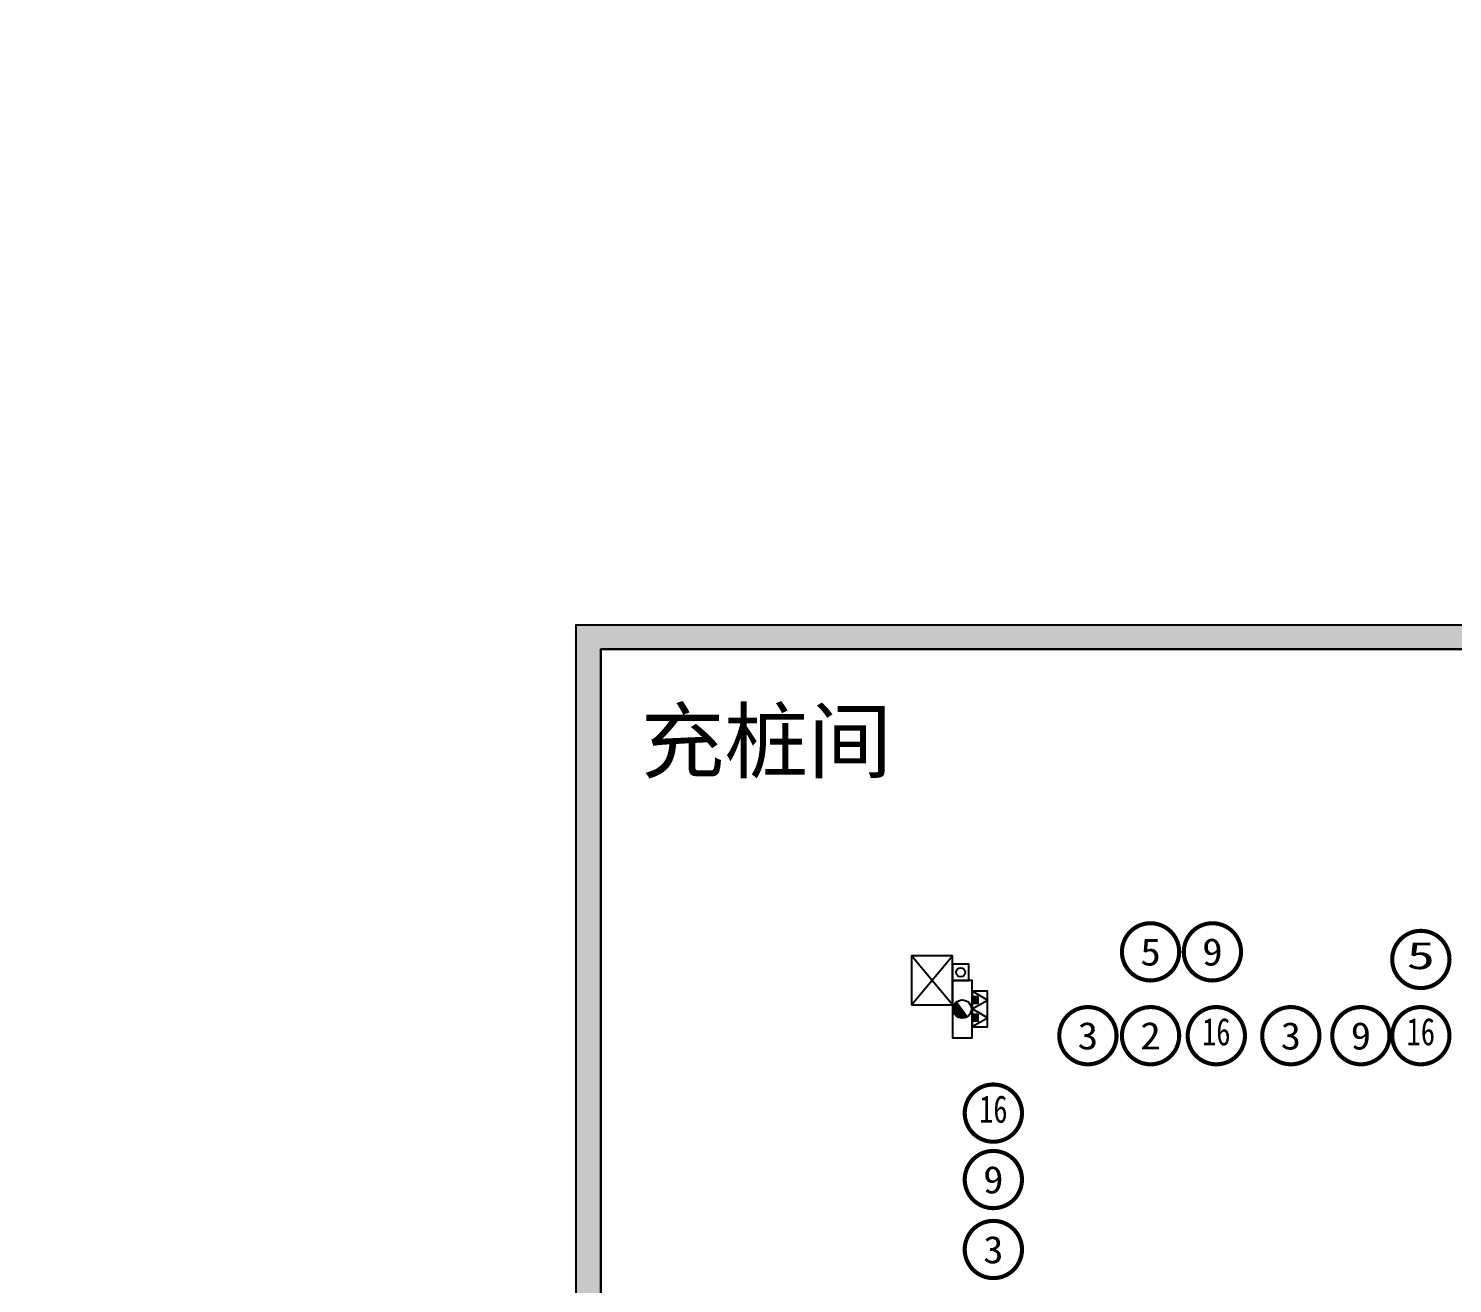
# Model space of a CAD drawing. Header units: millimetres. Extents: x -248992 to 1906102, y -24098 to 332602.
# Drawn here: x 857972 to 875380, y 195094 to 210440 of the extents above; entities that cross this region are included whole.
import ezdxf
from ezdxf.enums import TextEntityAlignment as Align

# ---------------------------------------------------------------- set-up
doc = ezdxf.new("R2010")
doc.units = ezdxf.units.MM
doc.header["$LTSCALE"] = 100
for name, color, linetype in [('A-ROOM-IDEN', 31, 'Continuous'), ('A6-DK-renfang-B1F$0$-ACO-LINE', 137, 'Continuous'), ('A6-DK-renfang-B1F$0$PUB_HATCH', 8, 'Continuous'), ('A6-DK-renfang-B1F$0$WALL', 9, 'Continuous'), ('A6-W-B1$0$S-WALL-S', 4, 'Continuous'), ('TP-DK-1(xhs)$0$P-J-DIM-L', 70, 'Continuous'), ('TP-DK-1(xhs)$0$P-X-L', 240, 'Continuous'), ('TP-DK-1(xhs)$0$P-X-M', 2, 'Continuous'), ('TP-DK-1(xhs)$0$P-X-X', 1, 'Continuous'), ('xref(dwg引用图层)', 7, 'Continuous')]:
    doc.layers.add(name, color=color, linetype=linetype)
doc.layers.add('A6-W-B1$0$S-EDIT', color=241, linetype='Continuous', plot=False)
doc.layers.add('LVTRY', color=6, linetype='Continuous', lineweight=18)
doc.layers.add('PUB_TEXT', color=7, linetype='Continuous', lineweight=15)
doc.styles.add('-黑体', font='simhei.ttf')
doc.styles.add('华文细黑', font='STXIHEI.TTF')

# ---------------------------------------------------------------- blocks, each defined once
blk = doc.blocks.new('TP-DK-1(xhs)$0$PG01.1')
at = {"color": 1}
for p, q in [((108, 187), (0, 0)), ((216, 0), (108, 187)), ((324, 187), (216, 0)), ((432, 0), (324, 187)), ((80, 72), (66, 58)), ((89, 72), (66, 48)), ((99, 72), (66, 39)), ((109, 72), (66, 29)), ((118, 72), (66, 20)), ((128, 72), (66, 10)), ((138, 72), (66, 0)), ((147, 72), (76, 0)), ((150, 65), (85, 0)), ((150, 56), (94, 0)), ((150, 46), (104, 0)), ((150, 36), (114, 0)), ((150, 27), (123, 0)), ((150, 17), (133, 0)), ((150, 8), (142, 0)), ((296, 72), (282, 58)), ((305, 72), (282, 48)), ((315, 72), (282, 39)), ((325, 72), (282, 29)), ((334, 72), (282, 20)), ((344, 72), (282, 10)), ((354, 72), (282, 0)), ((363, 72), (292, 0)), ((366, 65), (301, 0)), ((366, 56), (310, 0)), ((366, 46), (320, 0)), ((366, 36), (330, 0)), ((366, 27), (339, 0)), ((366, 17), (349, 0)), ((366, 8), (358, 0))]:
    blk.add_line(p, q, dxfattribs=at)
at = {"color": 2}
for p, q in [((0, 0), (216, 0)), ((216, 0), (432, 0))]:
    blk.add_line(p, q, dxfattribs=at)
at = {"color": 1}
for points in [[(0, 0), (436, 0), (436, 190), (0, 190)], [(66, 72), (150, 72), (150, 0), (66, 0)], [(282, 72), (366, 72), (366, 0), (282, 0)]]:
    blk.add_lwpolyline(points, close=True, dxfattribs=at)
blk = doc.blocks.new('TP-DK-1(xhs)$0$PG02.4')
blk.add_hatch(color=1).paths.add_polyline_path([(265, 48, 0.699012), (461, 120, 0.141488), (444, 179)])
at = {"color": 1}
blk.add_line((265, 48), (444, 179), dxfattribs=at)
blk.add_lwpolyline([(0, 0), (700, 0), (700, 240), (0, 240)], close=True, dxfattribs=at)
blk.add_circle((350, 120), 111, dxfattribs=at)
blk = doc.blocks.new('TP-DK-1(xhs)')
at = {"layer": 'TP-DK-1(xhs)$0$P-J-DIM-L', "color": 8, "true_color": 0x808080}
blk.add_lwpolyline([(127050, 199000), (127050, 198800), (127250, 198800), (127250, 199000)], close=True, dxfattribs=at)
at = {"layer": 'TP-DK-1(xhs)$0$P-X-L'}
blk.add_circle((127150, 198900), 55, dxfattribs=at)
at = {"layer": 'TP-DK-1(xhs)$0$P-X-M', "extrusion": (0, 0, -1), "xscale": -1, "zscale": -1, "rotation": 90}
blk.add_blockref('TP-DK-1(xhs)$0$PG01.1', (-127290, 198668), dxfattribs=at)
at = {"layer": 'TP-DK-1(xhs)$0$P-X-X', "rotation": 270}
blk.add_blockref('TP-DK-1(xhs)$0$PG02.4', (127050, 198800), dxfattribs=at)
blk = doc.blocks.new('A6-W-B1$0$Z-2')
at = {"layer": 'A6-W-B1$0$S-EDIT'}
for p, q in [((72869, 44139), (73369, 43539)), ((73369, 44139), (72869, 43539))]:
    blk.add_line(p, q, dxfattribs=at)
at = {"layer": 'A6-W-B1$0$S-WALL-S', "color": 0, "linetype": 'ByBlock', "lineweight": -2}
blk.add_lwpolyline([(73369, 44139), (72869, 44139), (72869, 43539), (73369, 43539), (73369, 44139)], dxfattribs=at)
blk = doc.blocks.new('A6-W-B1', base_point=(85957, 40190))
at = {"layer": 'A6-W-B1$0$S-WALL-S'}
blk.add_lwpolyline([(220907, 250630), (227157, 250630), (227157, 250330), (221207, 250330), (221207, 243040), (208707, 243040), (208707, 216865), (201712, 216865), (201712, 217165), (208407, 217165), (208407, 243340), (220907, 243340)], close=True, dxfattribs=at)
at = {"layer": 'A6-W-B1$0$S-WALL-S', "rotation": 180}
blk.add_blockref('A6-W-B1$0$Z-2', (285877, 282829), dxfattribs=at)
blk = doc.blocks.new('A6-DK-renfang-B1F')
at = {"layer": 'A6-DK-renfang-B1F$0$PUB_HATCH'}
for points in [[(122450, 203150), (122750, 202850), (135300, 202850), (135050, 203150)], [(122450, 176975), (122750, 176675), (122750, 202850), (122450, 203150)]]:
    blk.add_hatch(color=256, dxfattribs=at).paths.add_polyline_path(points)
at = {"layer": 'A6-DK-renfang-B1F$0$-ACO-LINE', "color": 3, "const_width": 20}
blk.add_lwpolyline([(134175, 167575), (121730, 167575), (121730, 167910), (119655, 167910), (119655, 169935), (119355, 169935), (119355, 174810), (116855, 174816), (116855, 176975), (122450, 176975), (122450, 203150), (135050, 203150)], dxfattribs=at)
at = {"layer": 'A6-DK-renfang-B1F$0$WALL', "color": 3}
for p, q in [((122450, 203150), (135050, 203150)), ((122450, 176975), (122450, 203150)), ((122750, 202850), (135300, 202850)), ((122750, 176675), (122750, 202850))]:
    blk.add_line(p, q, dxfattribs=at)

msp = doc.modelspace()

# ---------------------------------------------------------------- linework, layer by layer
at = {"layer": 'LVTRY', "color": 6, "const_width": 50}
for points in [[(872038.3, 199149.7, 1), (871338.3, 199149.7, 1)], [(872794.9, 199149.7, 1), (872094.9, 199149.7, 1)], [(875342.3, 199056.8, 1), (874642.3, 199056.8, 1)], [(871272.5, 198124.6, 1), (870572.5, 198124.6, 1)], [(872038.3, 198124.6, 1), (871338.3, 198124.6, 1)], [(872842.3, 198124.6, 1), (872142.3, 198124.6, 1)], [(873753.1, 198124.6, 1), (873053.1, 198124.6, 1)], [(874609.6, 198124.6, 1), (873909.6, 198124.6, 1)], [(875342.3, 198124.6, 1), (874642.3, 198124.6, 1)], [(870116.7, 197178.1, 1), (869416.7, 197178.1, 1)], [(870116.7, 196365.6, 1), (869416.7, 196365.6, 1)], [(870116.7, 195510.5, 1), (869416.7, 195510.5, 1)]]:
    msp.add_lwpolyline(points, format="xyb", close=True, dxfattribs=at)

# ---------------------------------------------------------------- block references
at = {"layer": 'xref(dwg引用图层)'}
for name in ['A6-W-B1', 'TP-DK-1(xhs)', 'A6-DK-renfang-B1F']:
    msp.add_blockref(name, (742216.9, 0), dxfattribs=at)

# ---------------------------------------------------------------- texts
at = {"layer": 'A-ROOM-IDEN', "style": '华文细黑'}
msp.add_text('充桩间', height=750, dxfattribs=at).set_placement((866991.5, 201352.8), align=Align.CENTER)
at = {"layer": 'PUB_TEXT', "color": 6, "style": '-黑体'}
for s, width, p, p2 in [('5', 1.048503, (871562, 198982), (871814.5, 198982)), ('9', 1.048503, (872318.6, 198982), (872571.2, 198982)), ('5', 1.441383, (874818.7, 198938.6), (875165.9, 198938.6)), ('3', 1.048503, (870796.3, 197956.9), (871048.8, 197956.9)), ('2', 1.048503, (871562, 197956.9), (871814.5, 197956.9)), ('16', 0.720691, (872318.7, 198006.5), (872665.9, 198006.5)), ('3', 1.032317, (873278.8, 197955.4), (873527.5, 197955.4)), ('9', 1.032317, (874135.3, 197955.4), (874384, 197955.4)), ('16', 0.720691, (874818.7, 198006.5), (875165.9, 198006.5)), ('16', 0.720691, (869593.1, 197059.9), (869940.3, 197059.9)), ('9', 1.032317, (869642.4, 196196.3), (869891.1, 196196.3)), ('3', 1.032317, (869642.4, 195341.3), (869891.1, 195341.3))]:
    msp.add_text(s, height=335, dxfattribs=dict(at, width=width)).set_placement(p, p2, align=Align.FIT)

doc.saveas('drawing.dxf')
